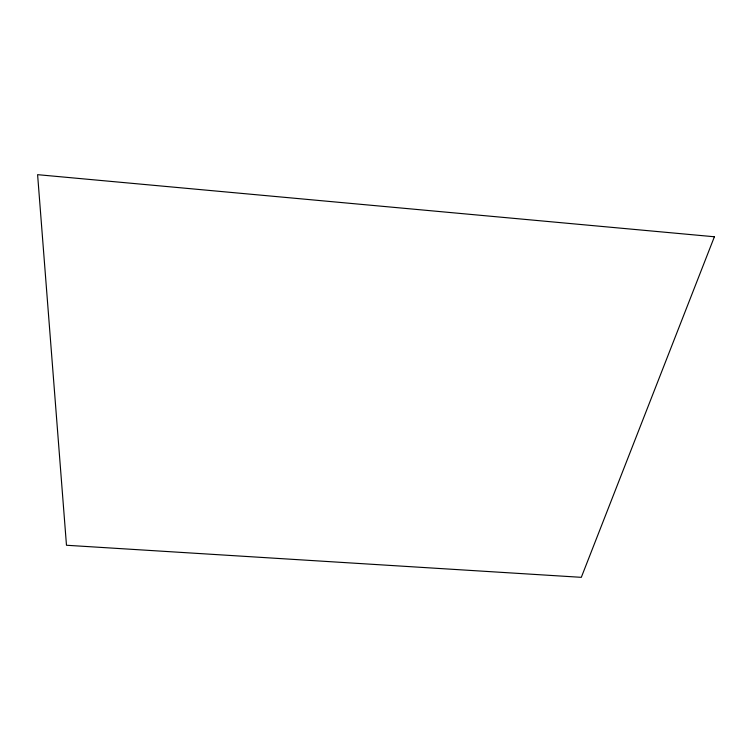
<?xml version="1.0" encoding="UTF-8"?>
<svg xmlns="http://www.w3.org/2000/svg" width="752" height="752" viewBox="0 0 752 752"><rect width="100%" height="100%" fill="white"/><g stroke="black" fill="none" stroke-linecap="round" stroke-linejoin="round"><path stroke-width="1.13" d="M714.4 236.767L581.315 577.329L66.477 545.256L37.6 174.671L714.4 236.767"/></g></svg>
